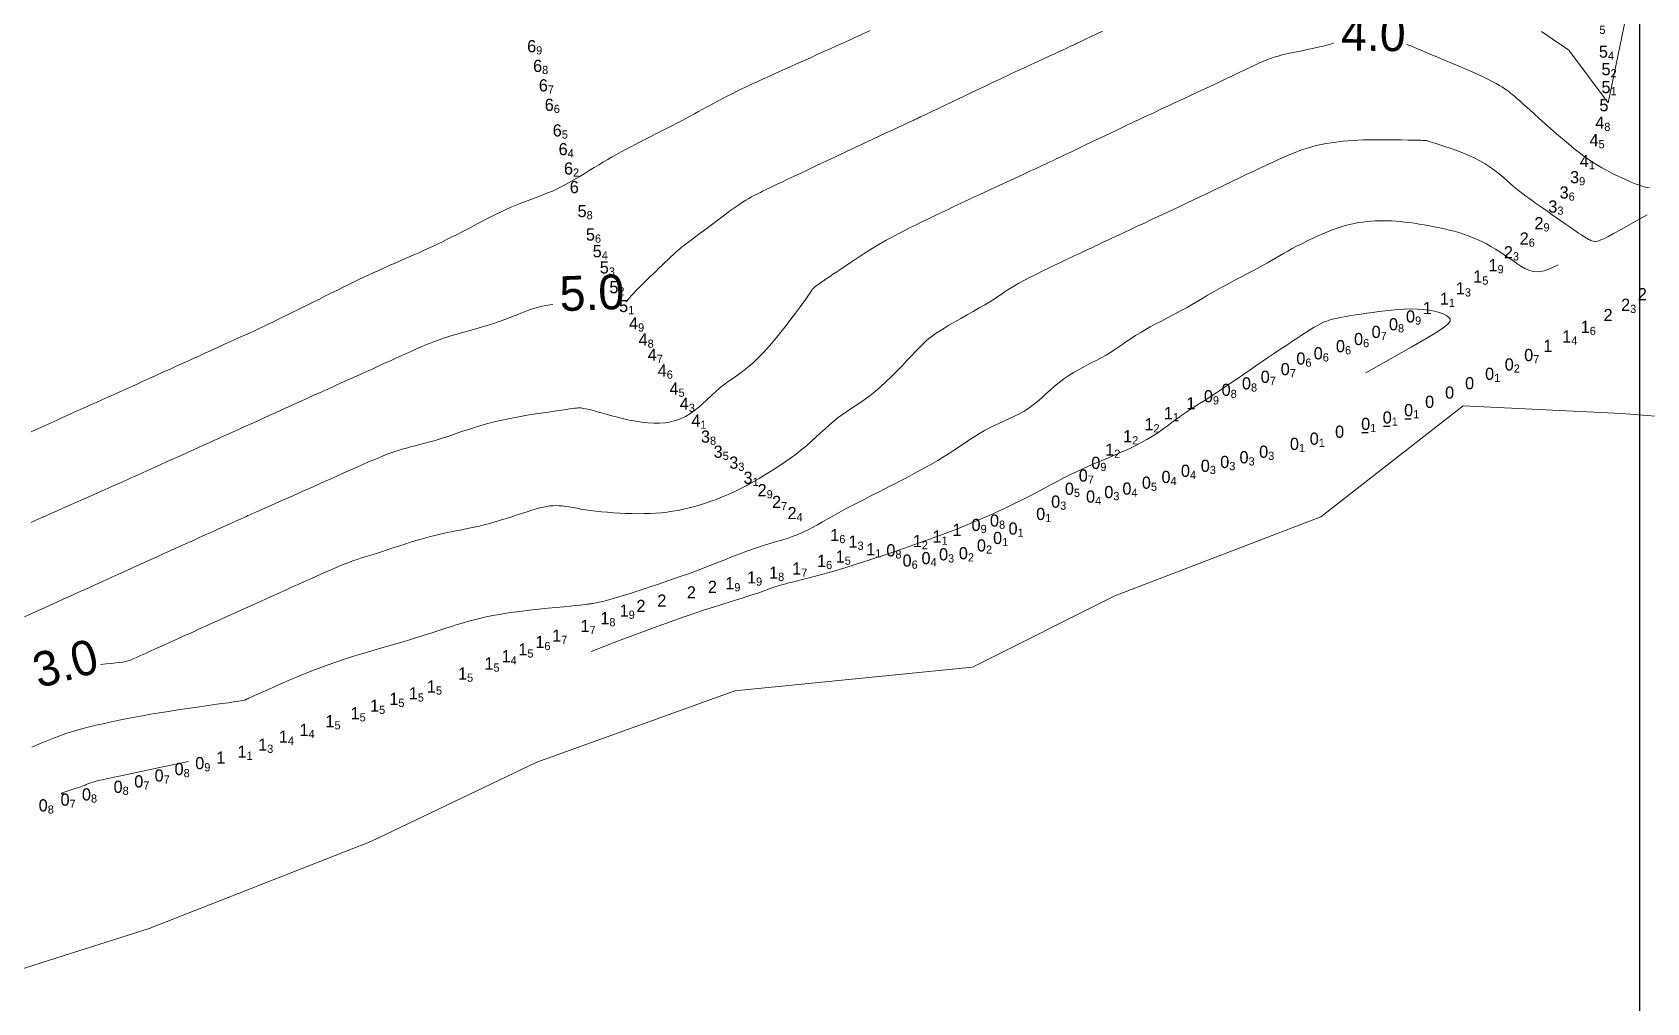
# Model space of a CAD drawing. Header units: millimetres. Extents: x 784883 to 785608, y 628235 to 628806.
# Drawn here: x 785307.5 to 785400.4, y 628402.6 to 628458.4 of the extents above; entities that cross this region are included whole.
import ezdxf
from ezdxf.enums import TextEntityAlignment as Align

# ---------------------------------------------------------------- set-up
doc = ezdxf.new("R2010")
doc.units = ezdxf.units.MM
for name, color, linetype in [('1_00', 1, 'Continuous'), ('2_00', 92, 'Continuous'), ('3_00', 92, 'Continuous'), ('4_00', 5, 'Continuous'), ('5_00', 252, 'Continuous'), ('6_00', 255, 'Continuous'), ('Projection_Grid', 7, 'Continuous'), ('Topo_Ricanau_2023_dg2', 7, 'Continuous')]:
    doc.layers.add(name, color=color, linetype=linetype)
doc.layers.add('Soundings', color=7, linetype='Continuous', true_color=0x000000)

msp = doc.modelspace()

# ---------------------------------------------------------------- linework, layer by layer
at = {"layer": '1_00', "color": 1, "linetype": 'Continuous', "lineweight": 0, "true_color": 0xff0000, "flags": 128}
for points in [[(785384.238, 628438.789), (785385.698, 628439.609), (785386.844, 628440.256), (785387.71, 628440.756), (785388.333, 628441.131), (785388.746, 628441.406), (785388.986, 628441.604), (785389.088, 628441.75), (785389.086, 628441.867), (785389.013, 628441.975), (785388.878, 628442.077), (785388.69, 628442.17), (785388.456, 628442.253), (785388.182, 628442.325), (785387.876, 628442.383), (785387.545, 628442.426), (785387.195, 628442.452), (785386.834, 628442.459), (785386.466, 628442.451), (785386.094, 628442.429), (785385.721, 628442.396), (785385.352, 628442.356), (785384.989, 628442.31), (785384.636, 628442.261), (785384.296, 628442.212), (785383.973, 628442.166), (785383.667, 628442.121), (785383.378, 628442.076), (785383.106, 628442.031), (785382.85, 628441.985), (785382.611, 628441.936), (785382.388, 628441.883), (785382.181, 628441.826), (785381.989, 628441.762), (785381.807, 628441.691), (785381.63, 628441.61), (785381.451, 628441.516), (785381.263, 628441.409), (785381.062, 628441.287), (785380.841, 628441.146), (785380.594, 628440.985), (785380.317, 628440.803), (785380.013, 628440.602), (785379.688, 628440.386), (785379.345, 628440.158), (785378.991, 628439.921), (785378.63, 628439.678), (785378.268, 628439.433), (785377.909, 628439.188), (785377.557, 628438.948), (785377.215, 628438.713), (785376.883, 628438.484), (785376.561, 628438.264), (785376.252, 628438.052), (785375.955, 628437.85), (785375.671, 628437.66), (785375.401, 628437.482), (785375.146, 628437.317), (785374.903, 628437.163), (785374.669, 628437.015), (785374.442, 628436.872), (785374.219, 628436.73), (785373.998, 628436.585), (785373.775, 628436.434), (785373.548, 628436.274), (785373.315, 628436.104), (785373.072, 628435.923), (785372.818, 628435.734), (785372.55, 628435.54), (785372.266, 628435.343), (785371.964, 628435.145), (785371.641, 628434.948), (785371.295, 628434.755), (785370.925, 628434.566), (785370.535, 628434.382), (785370.129, 628434.201), (785369.712, 628434.023), (785369.289, 628433.845), (785368.865, 628433.667), (785368.444, 628433.488), (785368.032, 628433.306), (785367.632, 628433.12), (785367.241, 628432.931), (785366.857, 628432.738), (785366.476, 628432.541), (785366.095, 628432.341), (785365.71, 628432.137), (785365.318, 628431.929), (785364.915, 628431.717), (785364.499, 628431.502), (785364.062, 628431.282), (785363.597, 628431.055), (785363.1, 628430.821), (785362.561, 628430.578), (785361.976, 628430.324), (785361.337, 628430.06), (785360.637, 628429.782), (785359.875, 628429.491), (785359.064, 628429.192), (785358.222, 628428.891), (785357.369, 628428.593), (785356.522, 628428.305), (785355.699, 628428.033), (785354.92, 628427.782), (785354.202, 628427.558), (785353.559, 628427.366), (785352.99, 628427.203), (785352.489, 628427.066), (785352.049, 628426.951), (785351.665, 628426.855), (785351.329, 628426.772), (785351.037, 628426.701), (785350.782, 628426.636), (785350.557, 628426.575), (785350.359, 628426.516), (785350.181, 628426.459), (785350.018, 628426.404), (785349.865, 628426.349), (785349.716, 628426.294), (785349.567, 628426.238), (785349.413, 628426.181), (785349.247, 628426.122), (785349.064, 628426.059), (785348.857, 628425.99), (785348.621, 628425.913), (785348.347, 628425.825), (785348.031, 628425.725), (785347.666, 628425.61), (785347.245, 628425.479), (785346.759, 628425.328), (785346.188, 628425.146), (785345.508, 628424.922), (785344.697, 628424.644), (785343.729, 628424.301), (785342.583, 628423.88), (785341.235, 628423.371), (785339.662, 628422.76)], [(785316.486, 628416.438), (785315.006, 628416.127), (785313.845, 628415.882), (785312.958, 628415.694), (785312.306, 628415.554), (785311.843, 628415.453), (785311.53, 628415.382), (785311.322, 628415.332), (785311.178, 628415.295), (785311.061, 628415.264), (785310.964, 628415.235), (785310.881, 628415.209), (785310.812, 628415.186), (785310.752, 628415.164), (785310.699, 628415.143), (785310.65, 628415.123), (785310.602, 628415.102), (785310.553, 628415.081), (785310.499, 628415.059), (785310.437, 628415.035), (785310.364, 628415.008), (785310.278, 628414.977), (785310.175, 628414.942), (785310.052, 628414.902), (785309.907, 628414.856), (785309.74, 628414.804), (785309.566, 628414.75), (785309.403, 628414.696), (785309.271, 628414.647), (785309.189, 628414.606), (785309.174, 628414.577), (785309.246, 628414.564), (785309.424, 628414.57)]]:
    msp.add_lwpolyline(points, dxfattribs=at)
at = {"layer": '2_00', "color": 92, "linetype": 'Continuous', "lineweight": 0, "true_color": 0x00c000, "flags": 128}
msp.add_lwpolyline([(785395.305, 628444.993), (785394.869, 628444.779), (785394.492, 628444.652), (785394.165, 628444.602), (785393.877, 628444.616), (785393.62, 628444.683), (785393.382, 628444.791), (785393.155, 628444.928), (785392.929, 628445.082), (785392.696, 628445.244), (785392.455, 628445.408), (785392.207, 628445.574), (785391.954, 628445.739), (785391.697, 628445.899), (785391.436, 628446.054), (785391.174, 628446.2), (785390.911, 628446.336), (785390.648, 628446.46), (785390.385, 628446.571), (785390.121, 628446.673), (785389.856, 628446.765), (785389.587, 628446.848), (785389.316, 628446.926), (785389.04, 628446.997), (785388.76, 628447.064), (785388.474, 628447.128), (785388.185, 628447.188), (785387.894, 628447.245), (785387.604, 628447.297), (785387.315, 628447.345), (785387.031, 628447.388), (785386.752, 628447.426), (785386.481, 628447.459), (785386.219, 628447.485), (785385.965, 628447.506), (785385.718, 628447.521), (785385.477, 628447.53), (785385.24, 628447.533), (785385.005, 628447.53), (785384.771, 628447.522), (785384.537, 628447.507), (785384.302, 628447.487), (785384.063, 628447.459), (785383.82, 628447.423), (785383.57, 628447.377), (785383.312, 628447.32), (785383.044, 628447.25), (785382.765, 628447.166), (785382.474, 628447.067), (785382.169, 628446.953), (785381.854, 628446.824), (785381.534, 628446.685), (785381.213, 628446.538), (785380.895, 628446.387), (785380.585, 628446.233), (785380.288, 628446.081), (785380.008, 628445.932), (785379.747, 628445.789), (785379.502, 628445.651), (785379.268, 628445.517), (785379.038, 628445.384), (785378.808, 628445.25), (785378.573, 628445.114), (785378.326, 628444.974), (785378.062, 628444.827), (785377.778, 628444.674), (785377.477, 628444.514), (785377.165, 628444.351), (785376.848, 628444.185), (785376.531, 628444.019), (785376.22, 628443.855), (785375.92, 628443.694), (785375.637, 628443.538), (785375.375, 628443.389), (785375.13, 628443.246), (785374.896, 628443.106), (785374.667, 628442.968), (785374.439, 628442.831), (785374.204, 628442.692), (785373.958, 628442.55), (785373.694, 628442.404), (785373.409, 628442.251), (785373.106, 628442.093), (785372.792, 628441.931), (785372.472, 628441.765), (785372.151, 628441.597), (785371.836, 628441.428), (785371.532, 628441.259), (785371.246, 628441.091), (785370.98, 628440.925), (785370.731, 628440.76), (785370.493, 628440.598), (785370.262, 628440.437), (785370.032, 628440.278), (785369.797, 628440.12), (785369.552, 628439.963), (785369.29, 628439.807), (785369.01, 628439.651), (785368.713, 628439.495), (785368.404, 628439.336), (785368.089, 628439.173), (785367.772, 628439.004), (785367.459, 628438.827), (785367.154, 628438.641), (785366.861, 628438.444), (785366.586, 628438.236), (785366.324, 628438.018), (785366.073, 628437.796), (785365.829, 628437.573), (785365.588, 628437.353), (785365.347, 628437.141), (785365.101, 628436.94), (785364.847, 628436.754), (785364.582, 628436.586), (785364.308, 628436.433), (785364.026, 628436.291), (785363.739, 628436.157), (785363.448, 628436.026), (785363.155, 628435.895), (785362.864, 628435.76), (785362.575, 628435.616), (785362.29, 628435.462), (785362.01, 628435.297), (785361.734, 628435.126), (785361.461, 628434.949), (785361.191, 628434.769), (785360.924, 628434.59), (785360.659, 628434.411), (785360.396, 628434.238), (785360.134, 628434.07), (785359.872, 628433.908), (785359.61, 628433.75), (785359.346, 628433.596), (785359.08, 628433.444), (785358.811, 628433.294), (785358.537, 628433.145), (785358.258, 628432.995), (785357.974, 628432.845), (785357.685, 628432.693), (785357.393, 628432.542), (785357.1, 628432.39), (785356.807, 628432.24), (785356.517, 628432.092), (785356.229, 628431.947), (785355.947, 628431.804), (785355.671, 628431.665), (785355.401, 628431.528), (785355.134, 628431.392), (785354.869, 628431.256), (785354.605, 628431.119), (785354.341, 628430.979), (785354.075, 628430.835), (785353.804, 628430.685), (785353.53, 628430.529), (785353.251, 628430.369), (785352.968, 628430.208), (785352.682, 628430.048), (785352.394, 628429.893), (785352.104, 628429.744), (785351.813, 628429.605), (785351.522, 628429.478), (785351.23, 628429.365), (785350.937, 628429.263), (785350.639, 628429.168), (785350.334, 628429.076), (785350.019, 628428.983), (785349.693, 628428.886), (785349.352, 628428.78), (785348.994, 628428.661), (785348.617, 628428.526), (785348.219, 628428.377), (785347.799, 628428.214), (785347.356, 628428.039), (785346.887, 628427.854), (785346.392, 628427.66), (785345.868, 628427.46), (785345.316, 628427.254), (785344.735, 628427.045), (785344.137, 628426.836), (785343.535, 628426.631), (785342.944, 628426.435), (785342.376, 628426.251), (785341.845, 628426.083), (785341.366, 628425.935), (785340.951, 628425.811), (785340.61, 628425.713), (785340.337, 628425.64), (785340.125, 628425.588), (785339.962, 628425.552), (785339.84, 628425.53), (785339.749, 628425.517), (785339.679, 628425.509), (785339.623, 628425.504), (785339.569, 628425.497), (785339.509, 628425.488), (785339.432, 628425.476), (785339.329, 628425.462), (785339.19, 628425.444), (785339.006, 628425.423), (785338.767, 628425.397), (785338.463, 628425.367), (785338.088, 628425.332), (785337.651, 628425.291), (785337.167, 628425.245), (785336.648, 628425.192), (785336.108, 628425.133), (785335.56, 628425.066), (785335.017, 628424.993), (785334.492, 628424.911), (785333.998, 628424.821), (785333.533, 628424.725), (785333.098, 628424.623), (785332.69, 628424.519), (785332.308, 628424.413), (785331.95, 628424.307), (785331.616, 628424.203), (785331.303, 628424.102), (785331.008, 628424.007), (785330.726, 628423.914), (785330.447, 628423.823), (785330.165, 628423.732), (785329.871, 628423.638), (785329.557, 628423.54), (785329.215, 628423.435), (785328.837, 628423.323), (785328.418, 628423.2), (785327.963, 628423.068), (785327.48, 628422.928), (785326.976, 628422.78), (785326.459, 628422.625), (785325.938, 628422.464), (785325.419, 628422.298), (785324.91, 628422.128), (785324.419, 628421.954), (785323.948, 628421.779), (785323.498, 628421.605), (785323.071, 628421.434), (785322.669, 628421.268), (785322.294, 628421.108), (785321.947, 628420.958), (785321.63, 628420.819), (785321.344, 628420.693), (785321.088, 628420.579), (785320.861, 628420.478), (785320.661, 628420.389), (785320.487, 628420.31), (785320.337, 628420.243), (785320.21, 628420.185), (785320.104, 628420.138), (785320.019, 628420.099), (785319.95, 628420.068), (785319.897, 628420.044), (785319.856, 628420.025), (785319.825, 628420.011), (785319.801, 628420.001), (785319.782, 628419.992), (785319.765, 628419.984), (785319.747, 628419.976), (785319.719, 628419.967), (785319.67, 628419.956), (785319.592, 628419.94), (785319.475, 628419.919), (785319.308, 628419.893), (785319.082, 628419.858), (785318.788, 628419.816), (785318.419, 628419.763), (785317.986, 628419.703), (785317.502, 628419.635), (785316.981, 628419.561), (785316.437, 628419.482), (785315.884, 628419.4), (785315.336, 628419.316), (785314.807, 628419.232), (785314.307, 628419.148), (785313.838, 628419.065), (785313.398, 628418.983), (785312.984, 628418.902), (785312.595, 628418.823), (785312.228, 628418.747), (785311.882, 628418.673), (785311.554, 628418.601), (785311.243, 628418.532), (785310.942, 628418.464), (785310.648, 628418.393), (785310.355, 628418.317), (785310.058, 628418.234), (785309.751, 628418.14), (785309.43, 628418.034), (785309.088, 628417.913), (785308.723, 628417.774), (785308.333, 628417.619), (785307.92, 628417.449), (785307.483, 628417.265)], dxfattribs=at)
at = {"layer": '3_00', "color": 92, "linetype": 'Continuous', "lineweight": 0, "true_color": 0x00c000, "flags": 128}
msp.add_lwpolyline([(785400.425, 628447.868), (785399.598, 628447.406), (785398.966, 628447.054), (785398.497, 628446.796), (785398.162, 628446.617), (785397.929, 628446.499), (785397.77, 628446.428), (785397.654, 628446.386), (785397.556, 628446.361), (785397.468, 628446.348), (785397.389, 628446.347), (785397.317, 628446.355), (785397.249, 628446.372), (785397.184, 628446.397), (785397.12, 628446.427), (785397.053, 628446.463), (785396.984, 628446.502), (785396.907, 628446.547), (785396.821, 628446.599), (785396.722, 628446.662), (785396.608, 628446.736), (785396.475, 628446.825), (785396.321, 628446.929), (785396.142, 628447.052), (785395.937, 628447.195), (785395.71, 628447.353), (785395.467, 628447.523), (785395.215, 628447.701), (785394.958, 628447.882), (785394.704, 628448.061), (785394.457, 628448.235), (785394.223, 628448.399), (785394.008, 628448.549), (785393.809, 628448.69), (785393.621, 628448.823), (785393.443, 628448.953), (785393.269, 628449.083), (785393.096, 628449.217), (785392.922, 628449.358), (785392.741, 628449.51), (785392.551, 628449.676), (785392.349, 628449.854), (785392.134, 628450.04), (785391.904, 628450.23), (785391.657, 628450.423), (785391.392, 628450.615), (785391.106, 628450.802), (785390.797, 628450.982), (785390.467, 628451.151), (785390.121, 628451.308), (785389.77, 628451.453), (785389.424, 628451.586), (785389.091, 628451.704), (785388.781, 628451.809), (785388.504, 628451.899), (785388.269, 628451.973), (785388.082, 628452.031), (785387.941, 628452.075), (785387.838, 628452.107), (785387.767, 628452.128), (785387.721, 628452.141), (785387.695, 628452.149), (785387.681, 628452.152), (785387.673, 628452.153), (785387.664, 628452.153), (785387.644, 628452.154), (785387.602, 628452.155), (785387.526, 628452.157), (785387.406, 628452.16), (785387.231, 628452.164), (785386.99, 628452.169), (785386.672, 628452.176), (785386.271, 628452.185), (785385.798, 628452.192), (785385.27, 628452.195), (785384.703, 628452.191), (785384.114, 628452.177), (785383.519, 628452.149), (785382.936, 628452.105), (785382.379, 628452.041), (785381.863, 628451.956), (785381.387, 628451.852), (785380.949, 628451.733), (785380.546, 628451.604), (785380.174, 628451.467), (785379.831, 628451.328), (785379.513, 628451.189), (785379.218, 628451.054), (785378.942, 628450.928), (785378.684, 628450.809), (785378.441, 628450.697), (785378.212, 628450.59), (785377.994, 628450.488), (785377.785, 628450.39), (785377.585, 628450.295), (785377.389, 628450.202), (785377.197, 628450.11), (785377.005, 628450.018), (785376.808, 628449.923), (785376.605, 628449.824), (785376.39, 628449.72), (785376.16, 628449.61), (785375.912, 628449.49), (785375.642, 628449.36), (785375.347, 628449.219), (785375.028, 628449.067), (785374.689, 628448.905), (785374.33, 628448.735), (785373.955, 628448.557), (785373.565, 628448.373), (785373.163, 628448.183), (785372.751, 628447.989), (785372.332, 628447.793), (785371.912, 628447.596), (785371.496, 628447.402), (785371.09, 628447.212), (785370.701, 628447.031), (785370.335, 628446.86), (785369.997, 628446.702), (785369.693, 628446.561), (785369.429, 628446.437), (785369.2, 628446.33), (785369.003, 628446.237), (785368.832, 628446.156), (785368.681, 628446.085), (785368.548, 628446.022), (785368.426, 628445.964), (785368.311, 628445.91), (785368.197, 628445.857), (785368.08, 628445.802), (785367.953, 628445.743), (785367.811, 628445.676), (785367.648, 628445.6), (785367.457, 628445.51), (785367.234, 628445.405), (785366.973, 628445.281), (785366.669, 628445.137), (785366.333, 628444.977), (785365.976, 628444.805), (785365.608, 628444.626), (785365.242, 628444.445), (785364.888, 628444.266), (785364.559, 628444.095), (785364.265, 628443.937), (785364.015, 628443.793), (785363.8, 628443.663), (785363.609, 628443.539), (785363.43, 628443.419), (785363.251, 628443.298), (785363.062, 628443.17), (785362.851, 628443.031), (785362.605, 628442.877), (785362.317, 628442.705), (785361.995, 628442.517), (785361.649, 628442.319), (785361.29, 628442.116), (785360.931, 628441.912), (785360.581, 628441.712), (785360.253, 628441.522), (785359.957, 628441.345), (785359.7, 628441.186), (785359.478, 628441.039), (785359.28, 628440.897), (785359.098, 628440.754), (785358.923, 628440.602), (785358.744, 628440.434), (785358.553, 628440.244), (785358.341, 628440.025), (785358.101, 628439.773), (785357.835, 628439.492), (785357.55, 628439.193), (785357.25, 628438.883), (785356.94, 628438.572), (785356.627, 628438.267), (785356.315, 628437.978), (785356.01, 628437.713), (785355.716, 628437.478), (785355.433, 628437.269), (785355.159, 628437.081), (785354.892, 628436.905), (785354.632, 628436.737), (785354.377, 628436.57), (785354.125, 628436.397), (785353.875, 628436.212), (785353.625, 628436.011), (785353.374, 628435.794), (785353.12, 628435.565), (785352.862, 628435.328), (785352.597, 628435.084), (785352.326, 628434.837), (785352.045, 628434.591), (785351.754, 628434.349), (785351.452, 628434.112), (785351.141, 628433.883), (785350.826, 628433.663), (785350.511, 628433.451), (785350.199, 628433.25), (785349.895, 628433.06), (785349.601, 628432.881), (785349.323, 628432.716), (785349.063, 628432.563), (785348.817, 628432.423), (785348.581, 628432.292), (785348.351, 628432.17), (785348.122, 628432.054), (785347.889, 628431.942), (785347.649, 628431.833), (785347.396, 628431.724), (785347.128, 628431.615), (785346.846, 628431.505), (785346.551, 628431.398), (785346.247, 628431.294), (785345.935, 628431.195), (785345.619, 628431.102), (785345.3, 628431.017), (785344.98, 628430.942), (785344.662, 628430.877), (785344.345, 628430.822), (785344.027, 628430.777), (785343.707, 628430.742), (785343.383, 628430.716), (785343.053, 628430.697), (785342.718, 628430.687), (785342.374, 628430.684), (785342.022, 628430.688), (785341.664, 628430.698), (785341.305, 628430.714), (785340.948, 628430.736), (785340.598, 628430.763), (785340.258, 628430.794), (785339.933, 628430.829), (785339.626, 628430.867), (785339.34, 628430.909), (785339.075, 628430.952), (785338.828, 628430.994), (785338.598, 628431.035), (785338.382, 628431.072), (785338.179, 628431.104), (785337.987, 628431.128), (785337.804, 628431.144), (785337.627, 628431.15), (785337.454, 628431.145), (785337.279, 628431.13), (785337.099, 628431.103), (785336.91, 628431.065), (785336.709, 628431.016), (785336.49, 628430.956), (785336.25, 628430.884), (785335.987, 628430.801), (785335.704, 628430.709), (785335.404, 628430.61), (785335.092, 628430.508), (785334.773, 628430.405), (785334.451, 628430.304), (785334.131, 628430.207), (785333.815, 628430.118), (785333.509, 628430.038), (785333.213, 628429.967), (785332.926, 628429.902), (785332.648, 628429.844), (785332.378, 628429.791), (785332.117, 628429.741), (785331.863, 628429.693), (785331.616, 628429.645), (785331.376, 628429.597), (785331.139, 628429.547), (785330.902, 628429.494), (785330.66, 628429.436), (785330.411, 628429.373), (785330.15, 628429.302), (785329.874, 628429.224), (785329.578, 628429.136), (785329.262, 628429.039), (785328.931, 628428.934), (785328.591, 628428.824), (785328.251, 628428.713), (785327.918, 628428.604), (785327.598, 628428.499), (785327.301, 628428.402), (785327.032, 628428.316), (785326.796, 628428.242), (785326.586, 628428.178), (785326.392, 628428.118), (785326.204, 628428.058), (785326.01, 628427.993), (785325.802, 628427.918), (785325.568, 628427.828), (785325.298, 628427.72), (785324.985, 628427.589), (785324.64, 628427.44), (785324.273, 628427.28), (785323.897, 628427.113), (785323.524, 628426.947), (785323.168, 628426.786), (785322.84, 628426.638), (785322.552, 628426.508), (785322.313, 628426.399), (785322.114, 628426.309), (785321.939, 628426.23), (785321.776, 628426.156), (785321.609, 628426.081), (785321.426, 628425.998), (785321.213, 628425.901), (785320.954, 628425.785), (785320.641, 628425.644), (785320.284, 628425.483), (785319.897, 628425.308), (785319.495, 628425.127), (785319.092, 628424.945), (785318.703, 628424.769), (785318.342, 628424.606), (785318.023, 628424.463), (785317.758, 628424.343), (785317.535, 628424.243), (785317.344, 628424.156), (785317.168, 628424.077), (785316.997, 628423.999), (785316.815, 628423.917), (785316.609, 628423.823), (785316.367, 628423.714), (785316.078, 628423.583), (785315.752, 628423.435), (785315.401, 628423.276), (785315.039, 628423.112), (785314.678, 628422.948), (785314.332, 628422.791), (785314.013, 628422.647), (785313.735, 628422.52), (785313.505, 628422.417), (785313.316, 628422.334), (785313.155, 628422.269), (785313.009, 628422.219), (785312.865, 628422.18), (785312.711, 628422.149), (785312.533, 628422.123), (785312.319, 628422.098), (785312.059, 628422.073), (785311.761, 628422.045), (785311.432, 628422.013), (785311.431, 628422.013)], dxfattribs=at)
at = {"layer": '4_00', "color": 5, "linetype": 'Continuous', "lineweight": 0, "true_color": 0x1b0fee, "flags": 128}
for points in [[(785382.406, 628457.737), (785382.121, 628457.661), (785381.808, 628457.581), (785381.491, 628457.507), (785381.174, 628457.438), (785380.86, 628457.373), (785380.551, 628457.311), (785380.25, 628457.251), (785379.961, 628457.191), (785379.686, 628457.131), (785379.429, 628457.069), (785379.191, 628457.004), (785378.968, 628456.935), (785378.752, 628456.86), (785378.538, 628456.778), (785378.319, 628456.687), (785378.089, 628456.586), (785377.843, 628456.474), (785377.573, 628456.348), (785377.275, 628456.208), (785376.95, 628456.055), (785376.601, 628455.89), (785376.23, 628455.715), (785375.841, 628455.531), (785375.435, 628455.339), (785375.016, 628455.142), (785374.586, 628454.939), (785374.148, 628454.734), (785373.709, 628454.528), (785373.276, 628454.326), (785372.854, 628454.129), (785372.452, 628453.942), (785372.075, 628453.766), (785371.73, 628453.605), (785371.424, 628453.463), (785371.161, 628453.34), (785370.931, 628453.232), (785370.723, 628453.135), (785370.525, 628453.041), (785370.325, 628452.946), (785370.11, 628452.844), (785369.868, 628452.729), (785369.589, 628452.596), (785369.263, 628452.44), (785368.899, 628452.267), (785368.512, 628452.082), (785368.114, 628451.893), (785367.719, 628451.704), (785367.339, 628451.523), (785366.989, 628451.356), (785366.68, 628451.209), (785366.423, 628451.086), (785366.206, 628450.984), (785366.016, 628450.894), (785365.837, 628450.809), (785365.654, 628450.724), (785365.454, 628450.631), (785365.222, 628450.524), (785364.943, 628450.394), (785364.607, 628450.239), (785364.225, 628450.062), (785363.814, 628449.872), (785363.39, 628449.675), (785362.968, 628449.48), (785362.566, 628449.294), (785362.199, 628449.124), (785361.884, 628448.978), (785361.632, 628448.861), (785361.436, 628448.771), (785361.285, 628448.701), (785361.169, 628448.647), (785361.076, 628448.603), (785360.994, 628448.564), (785360.913, 628448.526), (785360.821, 628448.482), (785360.709, 628448.428), (785360.575, 628448.364), (785360.419, 628448.29), (785360.24, 628448.204), (785360.038, 628448.108), (785359.814, 628448.001), (785359.566, 628447.883), (785359.295, 628447.753), (785359.002, 628447.613), (785358.688, 628447.462), (785358.36, 628447.303), (785358.021, 628447.135), (785357.674, 628446.961), (785357.326, 628446.781), (785356.978, 628446.596), (785356.637, 628446.408), (785356.304, 628446.217), (785355.982, 628446.026), (785355.67, 628445.834), (785355.368, 628445.644), (785355.078, 628445.456), (785354.798, 628445.272), (785354.529, 628445.093), (785354.271, 628444.92), (785354.025, 628444.755), (785353.793, 628444.598), (785353.574, 628444.451), (785353.372, 628444.314), (785353.188, 628444.189), (785353.023, 628444.076), (785352.879, 628443.976), (785352.757, 628443.891), (785352.659, 628443.82), (785352.581, 628443.762), (785352.52, 628443.714), (785352.473, 628443.674), (785352.437, 628443.638), (785352.408, 628443.604), (785352.382, 628443.57), (785352.357, 628443.532), (785352.328, 628443.488), (785352.292, 628443.432), (785352.243, 628443.359), (785352.176, 628443.262), (785352.088, 628443.135), (785351.972, 628442.973), (785351.825, 628442.769), (785351.642, 628442.518), (785351.419, 628442.217), (785351.161, 628441.875), (785350.876, 628441.504), (785350.57, 628441.116), (785350.249, 628440.723), (785349.921, 628440.338), (785349.592, 628439.973), (785349.269, 628439.64), (785348.957, 628439.347), (785348.656, 628439.091), (785348.367, 628438.864), (785348.087, 628438.658), (785347.817, 628438.466), (785347.554, 628438.281), (785347.3, 628438.094), (785347.051, 628437.9), (785346.809, 628437.691), (785346.569, 628437.472), (785346.331, 628437.248), (785346.093, 628437.026), (785345.851, 628436.811), (785345.604, 628436.61), (785345.349, 628436.427), (785345.084, 628436.268), (785344.808, 628436.139), (785344.521, 628436.039), (785344.223, 628435.966), (785343.914, 628435.918), (785343.594, 628435.894), (785343.265, 628435.892), (785342.927, 628435.911), (785342.58, 628435.948), (785342.226, 628436.003), (785341.869, 628436.071), (785341.516, 628436.148), (785341.172, 628436.232), (785340.843, 628436.317), (785340.535, 628436.402), (785340.254, 628436.481), (785340.006, 628436.552), (785339.795, 628436.611), (785339.618, 628436.658), (785339.47, 628436.695), (785339.345, 628436.723), (785339.24, 628436.743), (785339.148, 628436.757), (785339.066, 628436.764), (785338.987, 628436.767), (785338.907, 628436.766), (785338.818, 628436.761), (785338.713, 628436.751), (785338.584, 628436.735), (785338.424, 628436.713), (785338.224, 628436.684), (785337.978, 628436.648), (785337.677, 628436.604), (785337.317, 628436.55), (785336.907, 628436.489), (785336.459, 628436.419), (785335.985, 628436.342), (785335.498, 628436.257), (785335.008, 628436.166), (785334.529, 628436.069), (785334.073, 628435.966), (785333.648, 628435.858), (785333.254, 628435.746), (785332.886, 628435.632), (785332.539, 628435.517), (785332.209, 628435.403), (785331.893, 628435.292), (785331.585, 628435.185), (785331.281, 628435.083), (785330.978, 628434.989), (785330.677, 628434.9), (785330.38, 628434.818), (785330.089, 628434.74), (785329.806, 628434.666), (785329.533, 628434.596), (785329.273, 628434.527), (785329.027, 628434.461), (785328.796, 628434.395), (785328.576, 628434.328), (785328.361, 628434.258), (785328.146, 628434.183), (785327.924, 628434.1), (785327.689, 628434.009), (785327.437, 628433.906), (785327.161, 628433.79), (785326.858, 628433.66), (785326.527, 628433.516), (785326.172, 628433.359), (785325.794, 628433.192), (785325.397, 628433.015), (785324.982, 628432.829), (785324.552, 628432.637), (785324.11, 628432.439), (785323.658, 628432.237), (785323.203, 628432.035), (785322.753, 628431.835), (785322.316, 628431.64), (785321.898, 628431.455), (785321.509, 628431.282), (785321.155, 628431.125), (785320.844, 628430.987), (785320.581, 628430.87), (785320.363, 628430.773), (785320.184, 628430.693), (785320.036, 628430.627), (785319.915, 628430.572), (785319.814, 628430.527), (785319.727, 628430.487), (785319.648, 628430.451), (785319.57, 628430.416), (785319.487, 628430.379), (785319.392, 628430.336), (785319.277, 628430.284), (785319.137, 628430.221), (785318.963, 628430.142), (785318.75, 628430.046), (785318.49, 628429.929), (785318.18, 628429.789), (785317.83, 628429.631), (785317.455, 628429.462), (785317.068, 628429.287), (785316.684, 628429.114), (785316.318, 628428.949), (785315.982, 628428.797), (785315.692, 628428.666), (785315.456, 628428.56), (785315.269, 628428.476), (785315.118, 628428.407), (785314.991, 628428.35), (785314.878, 628428.299), (785314.766, 628428.248), (785314.644, 628428.193), (785314.5, 628428.127), (785314.325, 628428.048), (785314.122, 628427.956), (785313.895, 628427.853), (785313.649, 628427.741), (785313.388, 628427.623), (785313.118, 628427.501), (785312.843, 628427.377), (785312.569, 628427.252), (785312.299, 628427.129), (785312.036, 628427.011), (785311.785, 628426.896), (785311.547, 628426.789), (785311.326, 628426.688), (785311.124, 628426.597), (785310.946, 628426.516), (785310.793, 628426.447), (785310.666, 628426.389), (785310.556, 628426.34), (785310.452, 628426.292), (785310.341, 628426.242), (785310.212, 628426.183), (785310.052, 628426.111), (785309.851, 628426.02), (785309.596, 628425.904), (785309.279, 628425.76), (785308.906, 628425.591), (785308.487, 628425.402), (785308.032, 628425.195), (785307.549, 628424.976), (785307.048, 628424.749)], [(785400.568, 628449.418), (785400.335, 628449.471), (785400.078, 628449.547), (785399.803, 628449.643), (785399.515, 628449.756), (785399.22, 628449.881), (785398.923, 628450.015), (785398.631, 628450.155), (785398.348, 628450.297), (785398.079, 628450.438), (785397.82, 628450.581), (785397.567, 628450.729), (785397.314, 628450.888), (785397.058, 628451.059), (785396.792, 628451.249), (785396.513, 628451.459), (785396.214, 628451.695), (785395.894, 628451.957), (785395.558, 628452.241), (785395.214, 628452.537), (785394.871, 628452.838), (785394.535, 628453.135), (785394.215, 628453.42), (785393.919, 628453.686), (785393.655, 628453.923), (785393.429, 628454.126), (785393.237, 628454.298), (785393.073, 628454.444), (785392.932, 628454.567), (785392.808, 628454.674), (785392.695, 628454.768), (785392.588, 628454.854), (785392.481, 628454.938), (785392.368, 628455.023), (785392.243, 628455.113), (785392.1, 628455.208), (785391.933, 628455.311), (785391.737, 628455.424), (785391.505, 628455.548), (785391.23, 628455.687), (785390.908, 628455.841), (785390.535, 628456.012), (785390.121, 628456.196), (785389.678, 628456.388), (785389.222, 628456.583), (785388.763, 628456.777), (785388.315, 628456.965), (785387.892, 628457.141), (785387.506, 628457.302), (785387.167, 628457.443), (785386.872, 628457.566), (785386.614, 628457.672), (785386.606, 628457.675)]]:
    msp.add_lwpolyline(points, dxfattribs=at)
at = {"layer": '5_00', "color": 252, "linetype": 'Continuous', "lineweight": 0, "true_color": 0x8e919d}
for p, q in [((785399.658, 628461.414), (785398.18, 628454.315)), ((785367.948, 628457.896), (785367.793, 628457.823)), ((785368.149, 628457.992), (785367.948, 628457.896)), ((785368.402, 628458.113), (785368.149, 628457.992)), ((785368.714, 628458.261), (785368.402, 628458.113)), ((785369.078, 628458.434), (785368.714, 628458.261)), ((785394.778, 628458.127), (785394.353, 628458.422)), ((785395.153, 628457.867), (785394.778, 628458.127)), ((785366.02, 628456.994), (785365.685, 628456.838)), ((785366.328, 628457.137), (785366.02, 628456.994)), ((785366.595, 628457.261), (785366.328, 628457.137)), ((785366.814, 628457.363), (785366.595, 628457.261)), ((785366.987, 628457.444), (785366.814, 628457.363)), ((785367.121, 628457.506), (785366.987, 628457.444)), ((785367.223, 628457.554), (785367.121, 628457.506)), ((785367.299, 628457.589), (785367.223, 628457.554)), ((785367.356, 628457.616), (785367.299, 628457.589)), ((785367.401, 628457.637), (785367.356, 628457.616)), ((785367.439, 628457.655), (785367.401, 628457.637)), ((785367.478, 628457.674), (785367.439, 628457.655)), ((785367.526, 628457.696), (785367.478, 628457.674)), ((785367.589, 628457.726), (785367.526, 628457.696)), ((785367.676, 628457.767), (785367.589, 628457.726)), ((785367.793, 628457.823), (785367.676, 628457.767)), ((785395.471, 628457.647), (785395.153, 628457.867)), ((785395.724, 628457.471), (785395.471, 628457.647)), ((785395.919, 628457.335), (785395.724, 628457.471)), ((785398.18, 628454.315), (785395.919, 628457.335)), ((785364.028, 628456.069), (785363.782, 628455.955)), ((785364.316, 628456.203), (785364.028, 628456.069)), ((785364.638, 628456.352), (785364.316, 628456.203)), ((785364.981, 628456.512), (785364.638, 628456.352)), ((785365.335, 628456.676), (785364.981, 628456.512)), ((785365.685, 628456.838), (785365.335, 628456.676)), ((785362.292, 628455.255), (785361.964, 628455.1)), ((785362.57, 628455.387), (785362.292, 628455.255)), ((785362.804, 628455.498), (785362.57, 628455.387)), ((785363.009, 628455.594), (785362.804, 628455.498)), ((785363.196, 628455.682), (785363.009, 628455.594)), ((785363.379, 628455.768), (785363.196, 628455.682)), ((785363.57, 628455.857), (785363.379, 628455.768)), ((785363.782, 628455.955), (785363.57, 628455.857)), ((785360.388, 628454.35), (785360, 628454.165)), ((785360.793, 628454.542), (785360.388, 628454.35)), ((785361.2, 628454.736), (785360.793, 628454.542)), ((785361.595, 628454.924), (785361.2, 628454.736)), ((785361.964, 628455.1), (785361.595, 628454.924)), ((785358.092, 628453.26), (785357.97, 628453.203)), ((785358.184, 628453.303), (785358.092, 628453.26)), ((785358.253, 628453.335), (785358.184, 628453.303)), ((785358.307, 628453.36), (785358.253, 628453.335)), ((785358.353, 628453.382), (785358.307, 628453.36)), ((785358.398, 628453.403), (785358.353, 628453.382)), ((785358.45, 628453.428), (785358.398, 628453.403)), ((785358.516, 628453.459), (785358.45, 628453.428)), ((785358.605, 628453.501), (785358.516, 628453.459)), ((785358.723, 628453.557), (785358.605, 628453.501)), ((785358.879, 628453.631), (785358.723, 628453.557)), ((785359.079, 628453.727), (785358.879, 628453.631)), ((785359.333, 628453.848), (785359.079, 628453.727)), ((785359.644, 628453.995), (785359.333, 628453.848)), ((785360, 628454.165), (785359.644, 628453.995)), ((785356.27, 628452.413), (785355.831, 628452.208)), ((785356.675, 628452.601), (785356.27, 628452.413)), ((785357.038, 628452.77), (785356.675, 628452.601)), ((785357.351, 628452.915), (785357.038, 628452.77)), ((785357.607, 628453.034), (785357.351, 628452.915)), ((785357.811, 628453.129), (785357.607, 628453.034)), ((785357.97, 628453.203), (785357.811, 628453.129)), ((785354.398, 628451.538), (785353.91, 628451.309)), ((785354.886, 628451.767), (785354.398, 628451.538)), ((785355.367, 628451.992), (785354.886, 628451.767)), ((785355.831, 628452.208), (785355.367, 628451.992)), ((785352.514, 628450.65), (785352.086, 628450.448)), ((785352.963, 628450.863), (785352.514, 628450.65)), ((785353.43, 628451.083), (785352.963, 628450.863)), ((785353.91, 628451.309), (785353.43, 628451.083)), ((785350.177, 628449.54), (785349.981, 628449.446)), ((785350.404, 628449.648), (785350.177, 628449.54)), ((785350.667, 628449.773), (785350.404, 628449.648)), ((785350.969, 628449.917), (785350.667, 628449.773)), ((785351.309, 628450.079), (785350.969, 628449.917)), ((785351.683, 628450.256), (785351.309, 628450.079)), ((785352.086, 628450.448), (785351.683, 628450.256)), ((785348.565, 628448.718), (785348.376, 628448.598)), ((785348.733, 628448.818), (785348.565, 628448.718)), ((785348.884, 628448.904), (785348.733, 628448.818)), ((785349.023, 628448.978), (785348.884, 628448.904)), ((785349.152, 628449.044), (785349.023, 628448.978)), ((785349.276, 628449.106), (785349.152, 628449.044)), ((785349.398, 628449.166), (785349.276, 628449.106)), ((785349.525, 628449.227), (785349.398, 628449.166)), ((785349.661, 628449.293), (785349.525, 628449.227)), ((785349.811, 628449.365), (785349.661, 628449.293)), ((785349.981, 628449.446), (785349.811, 628449.365)), ((785347.355, 628447.881), (785347.047, 628447.652)), ((785347.65, 628448.096), (785347.355, 628447.881)), ((785347.922, 628448.29), (785347.65, 628448.096)), ((785348.163, 628448.457), (785347.922, 628448.29)), ((785348.376, 628448.598), (785348.163, 628448.457)), ((785345.857, 628446.753), (785345.616, 628446.571)), ((785346.13, 628446.96), (785345.857, 628446.753)), ((785346.425, 628447.184), (785346.13, 628446.96)), ((785346.734, 628447.417), (785346.425, 628447.184)), ((785347.047, 628447.652), (785346.734, 628447.417)), ((785344.651, 628445.826), (785344.532, 628445.721)), ((785344.76, 628445.919), (785344.651, 628445.826)), ((785344.867, 628446.005), (785344.76, 628445.919)), ((785344.979, 628446.092), (785344.867, 628446.005)), ((785345.102, 628446.186), (785344.979, 628446.092)), ((785345.244, 628446.293), (785345.102, 628446.186)), ((785345.414, 628446.419), (785345.244, 628446.293)), ((785345.616, 628446.571), (785345.414, 628446.419)), ((785343.741, 628444.975), (785343.558, 628444.799)), ((785343.918, 628445.146), (785343.741, 628444.975)), ((785344.089, 628445.309), (785343.918, 628445.146)), ((785344.25, 628445.461), (785344.089, 628445.309)), ((785344.398, 628445.599), (785344.25, 628445.461)), ((785344.532, 628445.721), (785344.398, 628445.599)), ((785342.829, 628444.092), (785342.658, 628443.925)), ((785343.007, 628444.265), (785342.829, 628444.092)), ((785343.189, 628444.441), (785343.007, 628444.265)), ((785343.374, 628444.62), (785343.189, 628444.441)), ((785343.558, 628444.799), (785343.374, 628444.62)), ((785341.865, 628443.099), (785341.783, 628443.001)), ((785341.961, 628443.209), (785341.865, 628443.099)), ((785342.072, 628443.332), (785341.961, 628443.209)), ((785342.2, 628443.466), (785342.072, 628443.332)), ((785342.341, 628443.61), (785342.2, 628443.466)), ((785342.494, 628443.764), (785342.341, 628443.61)), ((785342.658, 628443.925), (785342.494, 628443.764)), ((785341.71, 628442.916), (785341.663, 628442.865)), ((785341.783, 628443.001), (785341.71, 628442.916))]:
    msp.add_line(p, q, dxfattribs=at)
at = {"layer": '5_00', "color": 252, "linetype": 'Continuous', "lineweight": 0, "true_color": 0x8e919d, "flags": 128}
msp.add_lwpolyline([(785337.466, 628442.718), (785337.298, 628442.698), (785337.06, 628442.661), (785336.837, 628442.615), (785336.625, 628442.563), (785336.422, 628442.504), (785336.224, 628442.439), (785336.026, 628442.368), (785335.826, 628442.293), (785335.619, 628442.213), (785335.405, 628442.129), (785335.18, 628442.042), (785334.945, 628441.951), (785334.697, 628441.859), (785334.434, 628441.765), (785334.156, 628441.669), (785333.861, 628441.573), (785333.548, 628441.477), (785333.221, 628441.38), (785332.884, 628441.283), (785332.542, 628441.186), (785332.2, 628441.088), (785331.863, 628440.99), (785331.534, 628440.89), (785331.22, 628440.79), (785330.922, 628440.688), (785330.639, 628440.585), (785330.366, 628440.479), (785330.1, 628440.37), (785329.836, 628440.258), (785329.571, 628440.142), (785329.301, 628440.021), (785329.021, 628439.895), (785328.729, 628439.763), (785328.424, 628439.625), (785328.107, 628439.482), (785327.779, 628439.334), (785327.44, 628439.181), (785327.091, 628439.023), (785326.733, 628438.861), (785326.366, 628438.696), (785325.992, 628438.526), (785325.614, 628438.355), (785325.238, 628438.185), (785324.868, 628438.017), (785324.508, 628437.855), (785324.164, 628437.699), (785323.839, 628437.552), (785323.54, 628437.416), (785323.267, 628437.293), (785323.015, 628437.179), (785322.777, 628437.072), (785322.543, 628436.966), (785322.306, 628436.859), (785322.057, 628436.747), (785321.789, 628436.625), (785321.492, 628436.491), (785321.163, 628436.342), (785320.808, 628436.181), (785320.436, 628436.013), (785320.057, 628435.841), (785319.683, 628435.671), (785319.321, 628435.508), (785318.982, 628435.355), (785318.676, 628435.217), (785318.41, 628435.096), (785318.175, 628434.99), (785317.959, 628434.894), (785317.752, 628434.801), (785317.541, 628434.706), (785317.315, 628434.605), (785317.063, 628434.491), (785316.772, 628434.36), (785316.437, 628434.209), (785316.064, 628434.041), (785315.669, 628433.863), (785315.264, 628433.68), (785314.863, 628433.498), (785314.478, 628433.324), (785314.123, 628433.164), (785313.811, 628433.023), (785313.551, 628432.905), (785313.333, 628432.806), (785313.141, 628432.72), (785312.96, 628432.639), (785312.775, 628432.556), (785312.571, 628432.465), (785312.333, 628432.359), (785312.046, 628432.232), (785311.7, 628432.078), (785311.307, 628431.903), (785310.883, 628431.716), (785310.446, 628431.522), (785310.013, 628431.33), (785309.6, 628431.147), (785309.226, 628430.981), (785308.905, 628430.839), (785308.653, 628430.727), (785308.463, 628430.643), (785308.327, 628430.583), (785308.236, 628430.542), (785308.18, 628430.518), (785308.152, 628430.505), (785308.141, 628430.501), (785308.14, 628430.5), (785308.139, 628430.499), (785308.129, 628430.495), (785308.103, 628430.483), (785308.052, 628430.46), (785307.968, 628430.422), (785307.844, 628430.365), (785307.67, 628430.286), (785307.438, 628430.181)], dxfattribs=at)
at = {"layer": '6_00', "color": 18, "linetype": 'Continuous', "lineweight": 0, "true_color": 0x000000, "flags": 128}
msp.add_lwpolyline([(785355.715, 628458.475), (785355.458, 628458.356), (785355.225, 628458.247), (785355.005, 628458.144), (785354.788, 628458.043), (785354.563, 628457.939), (785354.322, 628457.828), (785354.053, 628457.705), (785353.75, 628457.568), (785353.415, 628457.418), (785353.054, 628457.257), (785352.674, 628457.087), (785352.28, 628456.911), (785351.877, 628456.732), (785351.472, 628456.551), (785351.07, 628456.371), (785350.677, 628456.194), (785350.295, 628456.021), (785349.924, 628455.853), (785349.567, 628455.689), (785349.224, 628455.531), (785348.897, 628455.379), (785348.587, 628455.233), (785348.295, 628455.093), (785348.023, 628454.961), (785347.768, 628454.835), (785347.527, 628454.714), (785347.299, 628454.597), (785347.08, 628454.484), (785346.869, 628454.372), (785346.662, 628454.261), (785346.458, 628454.151), (785346.253, 628454.039), (785346.046, 628453.925), (785345.834, 628453.809), (785345.616, 628453.689), (785345.388, 628453.566), (785345.149, 628453.437), (785344.896, 628453.302), (785344.627, 628453.161), (785344.342, 628453.013), (785344.042, 628452.859), (785343.733, 628452.701), (785343.419, 628452.541), (785343.103, 628452.381), (785342.79, 628452.222), (785342.484, 628452.065), (785342.19, 628451.914), (785341.909, 628451.768), (785341.641, 628451.626), (785341.381, 628451.487), (785341.127, 628451.348), (785340.876, 628451.207), (785340.624, 628451.062), (785340.369, 628450.912), (785340.106, 628450.754), (785339.834, 628450.587), (785339.552, 628450.414), (785339.263, 628450.236), (785338.967, 628450.057), (785338.666, 628449.88), (785338.36, 628449.707), (785338.051, 628449.542), (785337.74, 628449.386), (785337.428, 628449.243), (785337.116, 628449.11), (785336.805, 628448.986), (785336.496, 628448.868), (785336.189, 628448.753), (785335.885, 628448.64), (785335.586, 628448.526), (785335.292, 628448.409), (785335.003, 628448.287), (785334.72, 628448.16), (785334.44, 628448.029), (785334.164, 628447.893), (785333.889, 628447.755), (785333.615, 628447.614), (785333.341, 628447.472), (785333.067, 628447.328), (785332.79, 628447.183), (785332.511, 628447.038), (785332.231, 628446.894), (785331.95, 628446.75), (785331.668, 628446.607), (785331.385, 628446.466), (785331.102, 628446.327), (785330.819, 628446.191), (785330.536, 628446.058), (785330.255, 628445.928), (785329.975, 628445.801), (785329.698, 628445.677), (785329.424, 628445.556), (785329.155, 628445.438), (785328.89, 628445.323), (785328.632, 628445.21), (785328.379, 628445.099), (785328.13, 628444.989), (785327.883, 628444.88), (785327.635, 628444.769), (785327.383, 628444.655), (785327.126, 628444.537), (785326.86, 628444.413), (785326.584, 628444.283), (785326.294, 628444.145), (785325.993, 628444), (785325.68, 628443.848), (785325.358, 628443.689), (785325.026, 628443.526), (785324.687, 628443.358), (785324.341, 628443.187), (785323.989, 628443.012), (785323.634, 628442.836), (785323.277, 628442.658), (785322.923, 628442.483), (785322.574, 628442.31), (785322.234, 628442.142), (785321.907, 628441.981), (785321.595, 628441.829), (785321.303, 628441.687), (785321.031, 628441.556), (785320.775, 628441.435), (785320.528, 628441.319), (785320.284, 628441.206), (785320.036, 628441.092), (785319.777, 628440.974), (785319.502, 628440.849), (785319.203, 628440.713), (785318.877, 628440.565), (785318.528, 628440.407), (785318.167, 628440.243), (785317.8, 628440.077), (785317.437, 628439.912), (785317.086, 628439.753), (785316.755, 628439.603), (785316.452, 628439.466), (785316.184, 628439.344), (785315.948, 628439.238), (785315.741, 628439.144), (785315.558, 628439.061), (785315.395, 628438.987), (785315.247, 628438.92), (785315.111, 628438.858), (785314.981, 628438.799), (785314.854, 628438.742), (785314.725, 628438.683), (785314.586, 628438.621), (785314.434, 628438.552), (785314.261, 628438.474), (785314.064, 628438.385), (785313.835, 628438.282), (785313.569, 628438.162), (785313.264, 628438.024), (785312.928, 628437.873), (785312.572, 628437.712), (785312.208, 628437.548), (785311.847, 628437.385), (785311.499, 628437.229), (785311.178, 628437.084), (785310.893, 628436.955), (785310.652, 628436.847), (785310.446, 628436.755), (785310.263, 628436.672), (785310.09, 628436.595), (785309.914, 628436.515), (785309.722, 628436.429), (785309.502, 628436.33), (785309.241, 628436.212), (785308.931, 628436.071), (785308.581, 628435.912), (785308.205, 628435.742), (785307.819, 628435.566), (785307.435, 628435.392)], dxfattribs=at)
at = {"layer": 'Projection_Grid', "color": 18, "linetype": 'Continuous', "true_color": 0x000000}
msp.add_line((785400, 628261.435), (785400, 628780.598), dxfattribs=at)
at = {"layer": 'Soundings', "color": 1, "true_color": 0xff0000}
for p, q in [((785385.255, 628435.723, -0.06), (785385.621, 628435.723, -0.06)), ((785386.485, 628436.143, -0.06), (785386.851, 628436.143, -0.06)), ((785384.015, 628435.353, -0.06), (785384.381, 628435.353, -0.06))]:
    msp.add_line(p, q, dxfattribs=at)
at = {"layer": 'Topo_Ricanau_2023_dg2', "color": 18, "linetype": 'Continuous', "lineweight": 20, "true_color": 0x000000}
for p, q in [((785389.84, 628436.89), (785381.64, 628430.51)), ((785398.95, 628436.441), (785389.84, 628436.89)), ((785416.72, 628435.07), (785398.95, 628436.441)), ((785381.64, 628430.51), (785369.8, 628425.96)), ((785369.8, 628425.96), (785361.6, 628421.86)), ((785361.6, 628421.86), (785347.93, 628420.489)), ((785347.93, 628420.489), (785336.54, 628416.39)), ((785336.54, 628416.39), (785326.98, 628411.84)), ((785326.98, 628411.84), (785314.22, 628406.83)), ((785314.22, 628406.83), (785304.2, 628403.64))]:
    msp.add_line(p, q, dxfattribs=at)

# ---------------------------------------------------------------- texts
at = {"layer": '3_00', "color": 92, "true_color": 0x00c000}
msp.add_text('3.0', height=2, rotation=15.044, dxfattribs=at).set_placement((785307.866, 628420.641))
at = {"layer": '4_00', "color": 5, "true_color": 0x1b0fee}
msp.add_text('4.0', height=2, rotation=359.148, dxfattribs=at).set_placement((785382.8, 628457.332))
at = {"layer": '5_00', "color": 252, "true_color": 0x8e919d}
msp.add_text('5.0', height=2, rotation=2.012, dxfattribs=at).set_placement((785337.879, 628442.332))
at = {"layer": 'Soundings', "color": 18, "true_color": 0x000000}
for s, p in [('6', (785336.5, 628457.57, 6.86)), ('6', (785336.84, 628456.44, 6.78)), ('6', (785337.17, 628455.32, 6.69)), ('6', (785337.51, 628454.2, 6.56)), ('6', (785337.97, 628452.73, 6.47)), ('6', (785338.31, 628451.65, 6.36)), ('6', (785338.62, 628450.54, 6.21)), ('6', (785338.95, 628449.47, 6)), ('5', (785339.4, 628448.09, 5.78)), ('5', (785339.88, 628446.74, 5.57))]:
    msp.add_text(s, height=0.7, dxfattribs=at).set_placement(p, align=Align.MIDDLE_RIGHT)
at = {"layer": 'Soundings', "color": 252, "true_color": 0x8e919d}
for s, p in [('5', (785397.68, 628458.75, 5.46)), ('4', (785398.17, 628457.26, 5.41)), ('2', (785398.32, 628456.25, 5.22)), ('1', (785398.32, 628455.22, 5.14)), ('4', (785340.27, 628445.78, 5.44)), ('3', (785340.68, 628444.85, 5.3)), ('2', (785341.23, 628443.71, 5.16)), ('1', (785341.79, 628442.63, 5.05))]:
    msp.add_text(s, height=0.472, dxfattribs=at).set_placement(p, align=Align.TOP_LEFT)
at = {"layer": 'Soundings', "color": 18, "true_color": 0x000000}
for s, p in [('9', (785336.5, 628457.57, 6.86)), ('8', (785336.84, 628456.44, 6.78)), ('7', (785337.17, 628455.32, 6.69)), ('6', (785337.51, 628454.2, 6.56)), ('5', (785337.97, 628452.73, 6.47)), ('4', (785338.31, 628451.65, 6.36)), ('2', (785338.62, 628450.54, 6.21)), ('8', (785339.4, 628448.09, 5.78)), ('6', (785339.88, 628446.74, 5.57))]:
    msp.add_text(s, height=0.472, dxfattribs=at).set_placement(p, align=Align.TOP_LEFT)
at = {"layer": 'Soundings', "color": 252, "true_color": 0x8e919d}
for p in [(785398.17, 628457.26, 5.41), (785398.32, 628456.25, 5.22), (785398.32, 628455.22, 5.14), (785340.27, 628445.78, 5.44), (785340.68, 628444.85, 5.3), (785341.23, 628443.71, 5.16), (785341.79, 628442.63, 5.05)]:
    msp.add_text('5', height=0.7, dxfattribs=at).set_placement(p, align=Align.MIDDLE_RIGHT)
at = {"layer": 'Soundings', "color": 214, "true_color": 0x8c1b96}
for s, p in [('5', (785398.2, 628454.18, 4.97)), ('4', (785397.96, 628453.17, 4.78)), ('4', (785397.63, 628452.17, 4.51)), ('4', (785342.36, 628441.63, 4.93)), ('4', (785342.91, 628440.7, 4.83)), ('4', (785343.44, 628439.83, 4.73)), ('4', (785344.01, 628438.92, 4.64)), ('4', (785344.69, 628437.88, 4.5))]:
    msp.add_text(s, height=0.7, dxfattribs=at).set_placement(p, align=Align.MIDDLE_RIGHT)
for s, p in [('8', (785397.96, 628453.17, 4.78)), ('5', (785397.63, 628452.17, 4.51)), ('9', (785342.36, 628441.63, 4.93)), ('8', (785342.91, 628440.7, 4.83)), ('7', (785343.44, 628439.83, 4.73)), ('6', (785344.01, 628438.92, 4.64)), ('5', (785344.69, 628437.88, 4.5))]:
    msp.add_text(s, height=0.472, dxfattribs=at).set_placement(p, align=Align.TOP_LEFT)
at = {"layer": 'Soundings', "color": 5, "true_color": 0x1b0fee}
for p in [(785397.07, 628450.97, 4.14), (785345.28, 628437.01, 4.31), (785345.95, 628436.04, 4.05)]:
    msp.add_text('4', height=0.7, dxfattribs=at).set_placement(p, align=Align.MIDDLE_RIGHT)
for s, p in [('1', (785397.07, 628450.97, 4.14)), ('3', (785345.28, 628437.01, 4.31)), ('1', (785345.95, 628436.04, 4.05))]:
    msp.add_text(s, height=0.472, dxfattribs=at).set_placement(p, align=Align.TOP_LEFT)
at = {"layer": 'Soundings', "color": 92, "true_color": 0x00c000}
for s, p in [('3', (785396.51, 628450.04, 3.86)), ('3', (785395.26, 628448.35, 3.31)), ('3', (785395.91, 628449.16, 3.57)), ('2', (785394.46, 628447.39, 2.94)), ('2', (785393.61, 628446.51, 2.59)), ('2', (785392.7, 628445.72, 2.25)), ('2', (785399.45, 628442.7, 2.34)), ('2', (785400.41, 628443.31, 2.89)), ('3', (785346.5, 628435.12, 3.83)), ('3', (785347.23, 628434.25, 3.47)), ('3', (785348.13, 628433.62, 3.33)), ('3', (785348.95, 628432.75, 3.09)), ('2', (785349.76, 628432.04, 2.86)), ('2', (785350.59, 628431.36, 2.68)), ('2', (785351.48, 628430.72, 2.37)), ('2', (785345.69, 628426.16, 2)), ('2', (785343.99, 628425.69, 2))]:
    msp.add_text(s, height=0.7, dxfattribs=at).set_placement(p, align=Align.MIDDLE_RIGHT)
for s, p in [('9', (785396.51, 628450.04, 3.86)), ('6', (785395.91, 628449.16, 3.57)), ('3', (785395.26, 628448.35, 3.31)), ('9', (785394.46, 628447.39, 2.94)), ('6', (785393.61, 628446.51, 2.59)), ('3', (785392.7, 628445.72, 2.25)), ('3', (785399.45, 628442.7, 2.34)), ('8', (785346.5, 628435.12, 3.83)), ('5', (785347.23, 628434.25, 3.47)), ('3', (785348.13, 628433.62, 3.33)), ('1', (785348.95, 628432.75, 3.09)), ('9', (785349.76, 628432.04, 2.86)), ('7', (785350.59, 628431.36, 2.68)), ('4', (785351.48, 628430.72, 2.37))]:
    msp.add_text(s, height=0.472, dxfattribs=at).set_placement(p, align=Align.TOP_LEFT)
at = {"layer": 'Soundings', "color": 1, "true_color": 0xff0000}
for s, p in [('1', (785391.82, 628444.98, 1.88)), ('1', (785389.94, 628443.65, 1.31)), ('1', (785390.94, 628444.33, 1.54)), ('1', (785389.02, 628443.05, 1.09)), ('0', (785387.07, 628442.03, 0.89)), ('1', (785388.04, 628442.51, 0.99)), ('2', (785398.44, 628442.11, 1.95)), ('0', (785385.09, 628441.14, 0.7)), ('0', (785386.09, 628441.58, 0.83)), ('1', (785396.06, 628440.88, 1.42)), ('1', (785397.12, 628441.43, 1.61)), ('0', (785381.76, 628439.91, 0.59)), ('0', (785383.04, 628440.32, 0.62)), ('0', (785384.08, 628440.73, 0.61)), ('1', (785394.97, 628440.34, 0.99)), ('0', (785379.86, 628439, 0.67)), ('0', (785380.76, 628439.61, 0.64)), ('0', (785392.75, 628439.27, 0.15)), ('0', (785393.87, 628439.81, 0.72)), ('0', (785377.63, 628438.18, 0.78)), ('0', (785378.71, 628438.56, 0.72)), ('0', (785390.47, 628438.19, 0.03)), ('0', (785391.62, 628438.73, 0.09)), ('0', (785375.44, 628437.44, 0.89)), ('0', (785376.46, 628437.81, 0.83)), ('0', (785388.17, 628437.12, -0.04)), ('0', (785389.32, 628437.65, -0.02)), ('1', (785373.14, 628436.47, 1.08)), ('1', (785374.43, 628437.03, 0.96)), ('0', (785385.73, 628436.22, -0.06)), ('0', (785386.96, 628436.64, -0.06)), ('1', (785372.02, 628435.83, 1.16)), ('0', (785382.99, 628435.4, -0.02)), ('0', (785384.49, 628435.85, -0.06)), ('1', (785369.76, 628434.37, 1.19)), ('1', (785370.79, 628435.14, 1.24)), ('0', (785380.39, 628434.7, 0.14)), ('0', (785381.53, 628435, 0.08)), ('0', (785368.96, 628433.61, 0.85)), ('0', (785375.26, 628433.44, 0.34)), ('0', (785376.38, 628433.66, 0.3)), ('0', (785377.49, 628433.93, 0.29)), ('0', (785378.62, 628434.25, 0.28)), ('0', (785368.24, 628432.88, 0.71)), ('0', (785371.87, 628432.47, 0.45)), ('0', (785373, 628432.8, 0.44)), ('0', (785374.12, 628433.15, 0.39)), ('0', (785367.44, 628432.12, 0.51)), ('0', (785368.66, 628431.67, 0.35)), ('0', (785369.71, 628431.93, 0.34)), ('0', (785370.75, 628432.13, 0.39)), ('0', (785365.79, 628430.67, 0.13)), ('0', (785366.65, 628431.38, 0.29)), ('1', (785360.97, 628429.76, 0.99)), ('0', (785362.07, 628430.04, 0.9)), ('0', (785363.13, 628430.29, 0.82)), ('0', (785364.2, 628429.83, 0.11)), ('1', (785353.94, 628429.46, 1.64)), ('1', (785354.99, 628429.08, 1.32)), ('1', (785358.69, 628429.11, 1.24)), ('1', (785359.82, 628429.37, 1.09)), ('0', (785362.38, 628428.86, 0.18)), ('0', (785363.31, 628429.29, 0.14)), ('1', (785353.18, 628427.97, 1.64)), ('1', (785354.25, 628428.22, 1.51)), ('1', (785356.01, 628428.64, 1.08)), ('0', (785357.17, 628428.58, 0.75)), ('0', (785358.1, 628427.99, 0.59)), ('0', (785359.19, 628428.13, 0.37)), ('0', (785360.2, 628428.35, 0.27)), ('0', (785361.34, 628428.41, 0.2)), ('1', (785349.15, 628427.02, 1.86)), ('1', (785350.42, 628427.29, 1.81)), ('1', (785351.75, 628427.53, 1.73)), ('2', (785346.9, 628426.48, 1.97)), ('1', (785347.9, 628426.69, 1.92)), ('1', (785341.82, 628425.11, 1.88)), ('2', (785342.79, 628425.38, 1.95)), ('1', (785339.57, 628424.23, 1.74)), ('1', (785340.71, 628424.68, 1.84)), ('1', (785336.97, 628423.31, 1.56)), ('1', (785337.94, 628423.67, 1.72)), ('1', (785335.03, 628422.49, 1.39)), ('1', (785335.99, 628422.88, 1.5)), ('1', (785332.52, 628421.49, 1.47)), ('1', (785334.04, 628422.07, 1.45)), ('1', (785330.73, 628420.75, 1.5)), ('1', (785327.46, 628419.64, 1.5)), ('1', (785328.57, 628420.04, 1.52)), ('1', (785329.69, 628420.35, 1.54)), ('1', (785324.89, 628418.75, 1.46)), ('1', (785326.34, 628419.21, 1.48)), ('1', (785322.21, 628417.86, 1.38)), ('1', (785323.4, 628418.25, 1.4)), ('1', (785319.83, 628417, 1.13)), ('1', (785321.02, 628417.4, 1.34)), ('0', (785316.21, 628416, 0.8)), ('0', (785317.4, 628416.34, 0.86)), ('1', (785318.61, 628416.66, 1.02)), ('0', (785312.7, 628414.98, 0.75)), ('0', (785313.89, 628415.29, 0.72)), ('0', (785315.06, 628415.63, 0.74)), ('0', (785308.39, 628413.91, 0.82)), ('0', (785309.65, 628414.24, 0.72)), ('0', (785310.88, 628414.54, 0.77))]:
    msp.add_text(s, height=0.7, dxfattribs=at).set_placement(p, align=Align.MIDDLE_RIGHT)
for s, p in [('9', (785391.82, 628444.98, 1.88)), ('5', (785390.94, 628444.33, 1.54)), ('1', (785389.02, 628443.05, 1.09)), ('3', (785389.94, 628443.65, 1.31)), ('8', (785386.09, 628441.58, 0.83)), ('9', (785387.07, 628442.03, 0.89)), ('6', (785397.12, 628441.43, 1.61)), ('6', (785383.04, 628440.32, 0.62)), ('6', (785384.08, 628440.73, 0.61)), ('7', (785385.09, 628441.14, 0.7)), ('4', (785396.06, 628440.88, 1.42)), ('6', (785380.76, 628439.61, 0.64)), ('6', (785381.76, 628439.91, 0.59)), ('7', (785393.87, 628439.81, 0.72)), ('7', (785378.71, 628438.56, 0.72)), ('7', (785379.86, 628439, 0.67)), ('1', (785391.62, 628438.73, 0.09)), ('2', (785392.75, 628439.27, 0.15)), ('8', (785376.46, 628437.81, 0.83)), ('8', (785377.63, 628438.18, 0.78)), ('9', (785375.44, 628437.44, 0.89)), ('1', (785386.96, 628436.64, -0.06)), ('2', (785372.02, 628435.83, 1.16)), ('1', (785373.14, 628436.47, 1.08)), ('1', (785384.49, 628435.85, -0.06)), ('1', (785385.73, 628436.22, -0.06)), ('2', (785370.79, 628435.14, 1.24)), ('1', (785380.39, 628434.7, 0.14)), ('1', (785381.53, 628435, 0.08)), ('2', (785369.76, 628434.37, 1.19)), ('3', (785377.49, 628433.93, 0.29)), ('3', (785378.62, 628434.25, 0.28)), ('7', (785368.24, 628432.88, 0.71)), ('9', (785368.96, 628433.61, 0.85)), ('4', (785374.12, 628433.15, 0.39)), ('3', (785375.26, 628433.44, 0.34)), ('3', (785376.38, 628433.66, 0.3)), ('5', (785367.44, 628432.12, 0.51)), ('3', (785369.71, 628431.93, 0.34)), ('4', (785370.75, 628432.13, 0.39)), ('5', (785371.87, 628432.47, 0.45)), ('4', (785373, 628432.8, 0.44)), ('3', (785366.65, 628431.38, 0.29)), ('4', (785368.66, 628431.67, 0.35)), ('9', (785362.07, 628430.04, 0.9)), ('8', (785363.13, 628430.29, 0.82)), ('1', (785365.79, 628430.67, 0.13)), ('6', (785353.94, 628429.46, 1.64)), ('2', (785358.69, 628429.11, 1.24)), ('1', (785359.82, 628429.37, 1.09)), ('1', (785363.31, 628429.29, 0.14)), ('1', (785364.2, 628429.83, 0.11)), ('5', (785354.25, 628428.22, 1.51)), ('3', (785354.99, 628429.08, 1.32)), ('1', (785356.01, 628428.64, 1.08)), ('8', (785357.17, 628428.58, 0.75)), ('3', (785360.2, 628428.35, 0.27)), ('2', (785361.34, 628428.41, 0.2)), ('2', (785362.38, 628428.86, 0.18)), ('8', (785350.42, 628427.29, 1.81)), ('7', (785351.75, 628427.53, 1.73)), ('6', (785353.18, 628427.97, 1.64)), ('6', (785358.1, 628427.99, 0.59)), ('4', (785359.19, 628428.13, 0.37)), ('9', (785347.9, 628426.69, 1.92)), ('9', (785349.15, 628427.02, 1.86)), ('8', (785340.71, 628424.68, 1.84)), ('9', (785341.82, 628425.11, 1.88)), ('7', (785337.94, 628423.67, 1.72)), ('7', (785339.57, 628424.23, 1.74)), ('5', (785335.99, 628422.88, 1.5)), ('6', (785336.97, 628423.31, 1.56)), ('5', (785334.04, 628422.07, 1.45)), ('4', (785335.03, 628422.49, 1.39)), ('5', (785330.73, 628420.75, 1.5)), ('5', (785332.52, 628421.49, 1.47)), ('5', (785328.57, 628420.04, 1.52)), ('5', (785329.69, 628420.35, 1.54)), ('5', (785326.34, 628419.21, 1.48)), ('5', (785327.46, 628419.64, 1.5)), ('4', (785323.4, 628418.25, 1.4)), ('5', (785324.89, 628418.75, 1.46)), ('3', (785321.02, 628417.4, 1.34)), ('4', (785322.21, 628417.86, 1.38)), ('9', (785317.4, 628416.34, 0.86)), ('1', (785319.83, 628417, 1.13)), ('7', (785313.89, 628415.29, 0.72)), ('7', (785315.06, 628415.63, 0.74)), ('8', (785316.21, 628416, 0.8)), ('7', (785309.65, 628414.24, 0.72)), ('8', (785310.88, 628414.54, 0.77)), ('8', (785312.7, 628414.98, 0.75)), ('8', (785308.39, 628413.91, 0.82))]:
    msp.add_text(s, height=0.472, dxfattribs=at).set_placement(p, align=Align.TOP_LEFT)

doc.saveas('drawing.dxf')
